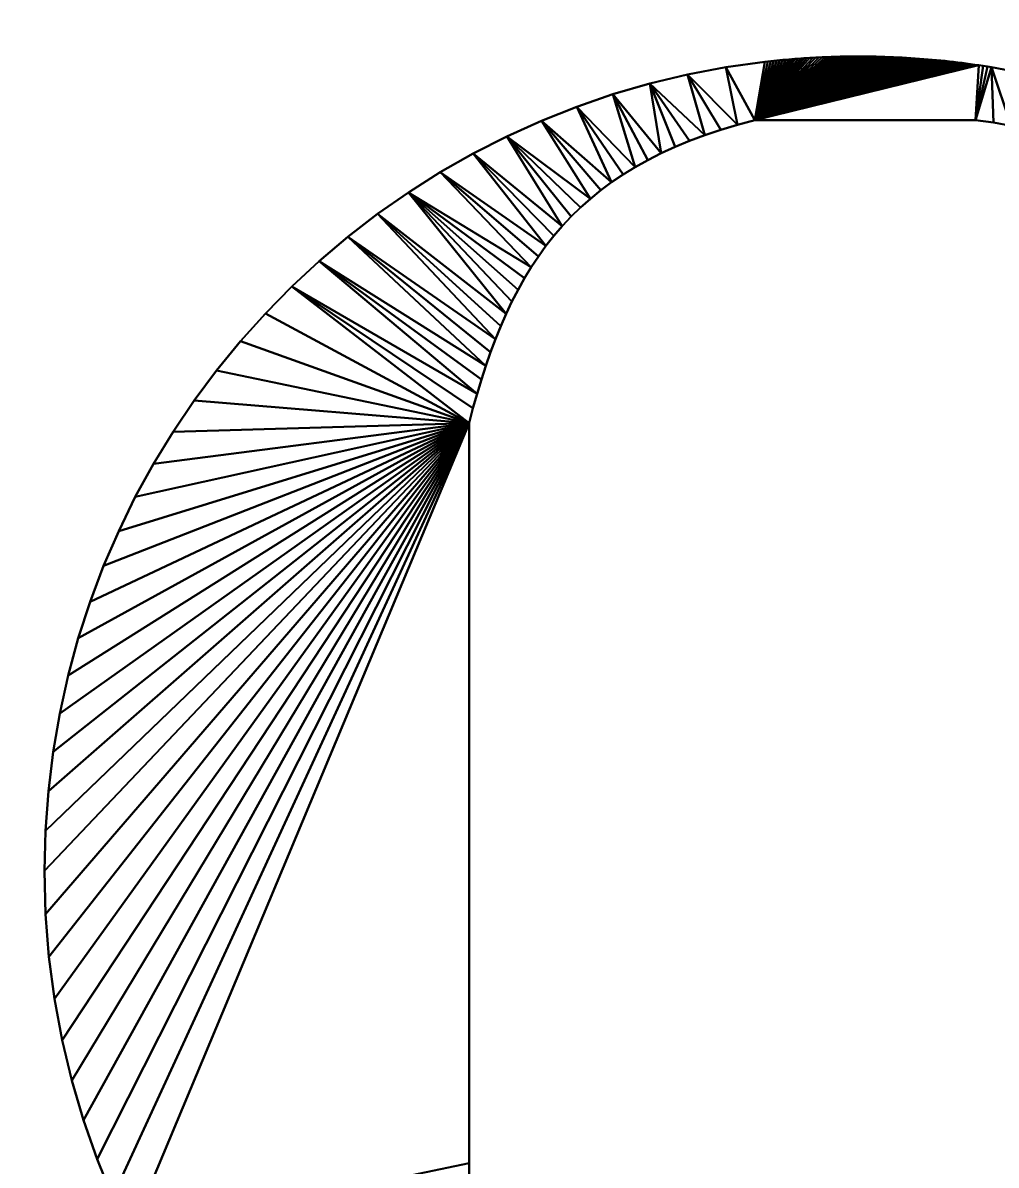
# Model space of a CAD drawing. Header units: millimetres. Extents: x 68727 to 319899, y -4876 to 265722.
# Drawn here: x 273257.9 to 273500.3, y 76527.2 to 76811.6 of the extents above; entities that cross this region are included whole.
import ezdxf

# ---------------------------------------------------------------- set-up
doc = ezdxf.new("R2010")
doc.units = ezdxf.units.MM
doc.layers.add('DIMENTIONS', color=7, linetype='Continuous', lineweight=25)
doc.layers.add('wall', color=5, linetype='Continuous', lineweight=30)
doc.styles.get("Standard").update_dxf_attribs({"font": 'arial.ttf'})
doc.dimstyles.new('SC-25', dxfattribs={"dimtxt": 75, "dimasz": 0.4, "dimexe": 1, "dimexo": 100, "dimgap": 25, "dimtad": 1, "dimdec": 0, "dimzin": 0, "dimdsep": 46, "dimtxsty": 'Standard', "dimblk1": 'A1', "dimblk2": 'A1', "dimsah": 1, "dimcen": 0.09, "dimdle": 3, "dimclrd": 1, "dimclre": 1, "dimclrt": 1, "dimadec": 0, "dimazin": 0, "dimtfac": 1, "dimtdec": 0, "dimtofl": 0, "dimtmove": 0, "dimatfit": 2, "dimldrblk": 'A1', "dimfxl": 10, "dimfxlon": 1, "dimtolj": 1, "dimtzin": 0, "dimarcsym": 0})

# ---------------------------------------------------------------- blocks, each defined once
blk = doc.blocks.new('A1')
at = {"layer": 'wall', "color": 1}
for p, q in [((-138.12, 0), (-167.27, 40.46)), ((-167.27, -40.46), (-138.12, 0))]:
    blk.add_line(p, q, dxfattribs=at)
for centre, start, end in [((53.34, 586.48), 247.99998, 264.80355), ((53.34, -586.48), 95.19645, 112.00002)]:
    blk.add_arc(centre, 588.9, start, end, dxfattribs=at)
blk = doc.blocks.new('*D926')
at = {"layer": 'Defpoints', "color": 0, "transparency": 16777216}
for p in [(271152.17, 77763.27), (271152.17, 76326.35), (274406.03, 76326.35)]:
    blk.add_point(p, dxfattribs=at)
at = {"layer": 'DIMENTIONS', "color": 1, "lineweight": -2, "transparency": 16777216}
for p, q in [((271152.17, 77753.27), (271152.17, 77764.27)), ((274406.03, 77753.27), (274406.03, 77764.27)), ((274405.63, 77763.27), (271152.57, 77763.27))]:
    blk.add_line(p, q, dxfattribs=at)
at = {"layer": 'DIMENTIONS', "color": 1, "lineweight": -2, "transparency": 16777216, "xscale": 0.4, "yscale": 0.4, "zscale": 0.4, "rotation": 180}
blk.add_blockref('A1', (271152.17, 77763.27), dxfattribs=at)
at = {"layer": 'DIMENTIONS', "color": 1, "lineweight": -2, "transparency": 16777216, "xscale": 0.4, "yscale": 0.4, "zscale": 0.4}
blk.add_blockref('A1', (274406.03, 77763.27), dxfattribs=at)
at = {"layer": 'DIMENTIONS', "color": 1, "transparency": 16777216, "insert": (272779.1, 77826.59), "char_height": 75, "attachment_point": 5}
blk.add_mtext('\\A1;3254', dxfattribs=at)
blk = doc.blocks.new('vanamo logo')
at = {"color": 33, "true_color": 0xe18f57}
mesh = blk.add_polyface(dxfattribs=at)
corners = [(-475.24, 2628.6, 0), (-474.22, 2634.06, 0), (-474.22, 2634.06, 66.58), (-475.24, 2628.6, 66.58), (-472.89, 2639.35, 0), (-472.89, 2639.35, 66.58), (-471.25, 2644.48, 0), (-471.25, 2644.48, 66.58), (-469.32, 2649.45, 0), (-469.32, 2649.45, 66.58), (-467.11, 2654.25, 0), (-467.11, 2654.25, 66.58), (-475.92, 2622.99, 0), (-475.92, 2622.99, 66.58), (-484.34, 2662.02, 0), (-487.54, 2650.87, 0), (-487.54, 2650.87, 66.58), (-490.23, 2639.52, 0), (-490.23, 2639.52, 66.58), (-492.41, 2627.98, 0), (-492.41, 2627.98, 66.58), (-492.62, 2626.68, 0), (-492.62, 2626.68, 66.58), (-492.82, 2625.37, 0), (-492.82, 2625.37, 66.58), (-493.02, 2624.06, 0), (-493.02, 2624.06, 66.58), (-493.21, 2622.75, 0), (-493.21, 2622.75, 66.58), (-493.39, 2621.44, 0), (-493.39, 2621.44, 66.58), (-493.57, 2620.12, 0), (-493.57, 2620.12, 66.58), (-493.74, 2618.81, 66.58)]
mesh.append_faces([[corners[k] for k in face] for face in [(0, 2, 3), (1, 5, 2), (4, 7, 5), (6, 9, 7), (8, 11, 9), (12, 3, 13), (15, 18, 16), (17, 20, 18), (19, 22, 20), (21, 24, 22), (23, 26, 24), (25, 28, 26), (27, 30, 28), (29, 32, 30), (31, 33, 32)]], dxfattribs={"vtx0": -1, "color": 33})
mesh.append_faces([[corners[k] for k in face] for face in [(8, 15, 10), (6, 15, 8), (4, 17, 6), (1, 17, 4), (0, 19, 1), (12, 19, 0)]], dxfattribs={"vtx0": -1, "vtx1": -1, "color": 33})
mesh.append_faces([[corners[k] for k in face] for face in [(6, 17, 15), (1, 19, 17), (12, 21, 19), (12, 23, 21), (12, 25, 23), (7, 16, 18), (2, 18, 20), (13, 20, 22), (13, 22, 24), (13, 24, 26)]], dxfattribs={"vtx0": -1, "vtx2": -1, "color": 33})
mesh.append_faces([[corners[k] for k in face] for face in [(9, 11, 16), (7, 9, 16), (5, 7, 18), (2, 5, 18), (3, 2, 20), (13, 3, 20)]], dxfattribs={"vtx1": -1, "vtx2": -1, "color": 33})
mesh.append_faces([[corners[k] for k in face] for face in [(0, 1, 2), (1, 4, 5), (4, 6, 7), (6, 8, 9), (8, 10, 11), (12, 0, 3), (14, 15, 16), (15, 17, 18), (17, 19, 20), (19, 21, 22), (21, 23, 24), (23, 25, 26), (25, 27, 28), (27, 29, 30), (29, 31, 32)]], dxfattribs={"vtx2": -1, "color": 33})
mesh = blk.add_polyface(dxfattribs=at)
corners = [(-475.92, 2554.3, 0), (-475.92, 2622.99, 0), (-475.92, 2622.99, 66.58), (-493.57, 2620.12, 0), (-493.74, 2618.81, 0), (-493.74, 2618.81, 66.58), (-493.91, 2617.49, 0), (-493.91, 2617.49, 66.58), (-494.06, 2616.17, 0), (-494.06, 2616.17, 66.58), (-494.21, 2614.84, 0), (-494.21, 2614.84, 66.58), (-494.36, 2613.52, 0), (-494.36, 2613.52, 66.58), (-494.5, 2612.19, 0), (-494.5, 2612.19, 66.58), (-494.63, 2610.86, 0), (-494.63, 2610.86, 66.58), (-494.75, 2609.53, 0), (-494.75, 2609.53, 66.58), (-494.87, 2608.2, 0), (-494.87, 2608.2, 66.58), (-494.97, 2606.86, 0), (-494.97, 2606.86, 66.58), (-495.08, 2605.53, 0), (-495.08, 2605.53, 66.58), (-495.17, 2604.19, 0), (-495.17, 2604.19, 66.58), (-495.26, 2602.85, 0), (-495.26, 2602.85, 66.58), (-495.34, 2601.5, 0), (-495.34, 2601.5, 66.58), (-495.42, 2600.16, 0), (-495.42, 2600.16, 66.58), (-495.48, 2598.81, 0), (-495.48, 2598.81, 66.58), (-495.54, 2597.46, 0), (-495.54, 2597.46, 66.58), (-495.6, 2596.11, 0), (-495.6, 2596.11, 66.58), (-495.65, 2594.76, 0), (-495.65, 2594.76, 66.58), (-493.02, 2624.06, 0), (-493.21, 2622.75, 0), (-493.39, 2621.44, 0), (-475.92, 2554.3, 66.58), (-493.02, 2624.06, 66.58), (-493.21, 2622.75, 66.58), (-493.39, 2621.44, 66.58), (-493.57, 2620.12, 66.58)]
mesh.append_faces([[corners[k] for k in face] for face in [(4, 7, 5), (6, 9, 7), (8, 11, 9), (10, 13, 11), (12, 15, 13), (14, 17, 15), (16, 19, 17), (18, 21, 19), (20, 23, 21), (22, 25, 23), (24, 27, 25), (26, 29, 27), (28, 31, 29), (30, 33, 31), (32, 35, 33), (34, 37, 35), (36, 39, 37), (38, 41, 39)]], dxfattribs={"vtx0": -1, "color": 33})
mesh.append_faces([[corners[k] for k in face] for face in [(0, 42, 1)]], dxfattribs={"vtx0": -1, "vtx1": -1, "color": 33})
mesh.append_faces([[corners[k] for k in face] for face in [(0, 43, 42), (0, 44, 43), (0, 3, 44), (0, 4, 3), (0, 6, 4), (0, 8, 6), (45, 46, 47), (45, 47, 48), (45, 48, 49), (45, 49, 5), (45, 5, 7), (45, 7, 9)]], dxfattribs={"vtx0": -1, "vtx2": -1, "color": 33})
mesh.append_faces([[corners[k] for k in face] for face in [(45, 2, 46)]], dxfattribs={"vtx1": -1, "vtx2": -1, "color": 33})
mesh.append_faces([[corners[k] for k in face] for face in [(0, 1, 2), (3, 4, 5), (4, 6, 7), (6, 8, 9), (8, 10, 11), (10, 12, 13), (12, 14, 15), (14, 16, 17), (16, 18, 19), (18, 20, 21), (20, 22, 23), (22, 24, 25), (24, 26, 27), (26, 28, 29), (28, 30, 31), (30, 32, 33), (32, 34, 35), (34, 36, 37), (36, 38, 39), (38, 40, 41)]], dxfattribs={"vtx2": -1, "color": 33})
mesh = blk.add_polyface(dxfattribs=at)
corners = [(-475.92, 2554.3, 0), (-475.92, 2622.99, 66.58), (-475.92, 2554.3, 66.58), (-495.73, 2581.85, 0), (-495.71, 2580.9, 0), (-495.71, 2580.9, 66.58), (-495.73, 2581.85, 66.58), (-495.69, 2579.95, 0), (-495.69, 2579.95, 66.58), (-495.66, 2579, 0), (-495.66, 2579, 66.58), (-495.63, 2578.05, 0), (-495.63, 2578.05, 66.58), (-495.6, 2577.1, 0), (-495.6, 2577.1, 66.58), (-495.56, 2576.15, 0), (-495.56, 2576.15, 66.58), (-495.52, 2575.21, 0), (-495.52, 2575.21, 66.58), (-495.48, 2574.26, 0), (-495.48, 2574.26, 66.58), (-495.43, 2573.32, 0), (-495.43, 2573.32, 66.58), (-495.38, 2572.37, 0), (-495.38, 2572.37, 66.58), (-495.33, 2571.43, 0), (-495.33, 2571.43, 66.58), (-495.27, 2570.49, 66.58), (-495.65, 2594.76, 0), (-495.6, 2596.11, 0), (-495.68, 2593.41, 0), (-495.72, 2592.05, 0), (-495.74, 2590.7, 0), (-495.76, 2589.34, 0), (-495.77, 2587.98, 0), (-495.77, 2586.61, 0), (-495.77, 2585.66, 0), (-495.77, 2584.7, 0), (-495.76, 2583.75, 0), (-495.75, 2582.8, 0), (-495.6, 2596.11, 66.58), (-495.65, 2594.76, 66.58), (-495.68, 2593.41, 66.58), (-495.72, 2592.05, 66.58), (-495.74, 2590.7, 66.58), (-495.76, 2589.34, 66.58), (-495.77, 2587.98, 66.58), (-495.77, 2586.61, 66.58), (-495.77, 2585.66, 66.58), (-495.77, 2584.7, 66.58), (-495.76, 2583.75, 66.58), (-495.75, 2582.8, 66.58)]
mesh.append_faces([[corners[k] for k in face] for face in [(0, 1, 2), (3, 5, 6), (4, 8, 5), (7, 10, 8), (9, 12, 10), (11, 14, 12), (13, 16, 14), (15, 18, 16), (17, 20, 18), (19, 22, 20), (21, 24, 22), (23, 26, 24), (25, 27, 26)]], dxfattribs={"vtx0": -1, "color": 33})
mesh.append_faces([[corners[k] for k in face] for face in [(0, 28, 29), (0, 30, 28), (0, 31, 30), (0, 32, 31), (0, 33, 32), (0, 34, 33), (0, 35, 34), (0, 36, 35), (0, 37, 36), (0, 38, 37), (0, 39, 38), (0, 3, 39), (0, 4, 3), (0, 7, 4), (2, 40, 41), (2, 41, 42), (2, 42, 43), (2, 43, 44), (2, 44, 45), (2, 45, 46), (2, 46, 47), (2, 47, 48), (2, 48, 49), (2, 49, 50), (2, 50, 51), (2, 51, 6), (2, 6, 5), (2, 5, 8)]], dxfattribs={"vtx0": -1, "vtx2": -1, "color": 33})
mesh.append_faces([[corners[k] for k in face] for face in [(3, 4, 5), (4, 7, 8), (7, 9, 10), (9, 11, 12), (11, 13, 14), (13, 15, 16), (15, 17, 18), (17, 19, 20), (19, 21, 22), (21, 23, 24), (23, 25, 26)]], dxfattribs={"vtx2": -1, "color": 33})
mesh = blk.add_polyface(dxfattribs=at)
corners = [(-495.65, 2594.76, 0), (-495.68, 2593.41, 0), (-495.68, 2593.41, 66.58), (-495.65, 2594.76, 66.58), (-495.72, 2592.05, 0), (-495.72, 2592.05, 66.58), (-495.74, 2590.7, 0), (-495.74, 2590.7, 66.58), (-495.76, 2589.34, 0), (-495.76, 2589.34, 66.58), (-495.77, 2587.98, 0), (-495.77, 2587.98, 66.58), (-495.77, 2586.61, 0), (-495.77, 2586.61, 66.58), (-495.77, 2585.66, 0), (-495.77, 2585.66, 66.58), (-495.77, 2584.7, 0), (-495.77, 2584.7, 66.58), (-495.76, 2583.75, 0), (-495.76, 2583.75, 66.58), (-495.75, 2582.8, 0), (-495.75, 2582.8, 66.58), (-495.73, 2581.85, 0), (-495.73, 2581.85, 66.58), (-475.92, 2554.3, 0), (-494.21, 2614.84, 0), (-494.06, 2616.17, 0), (-494.36, 2613.52, 0), (-494.5, 2612.19, 0), (-494.63, 2610.86, 0), (-494.75, 2609.53, 0), (-494.87, 2608.2, 0), (-494.97, 2606.86, 0), (-495.08, 2605.53, 0), (-495.17, 2604.19, 0), (-495.26, 2602.85, 0), (-495.34, 2601.5, 0), (-495.42, 2600.16, 0), (-495.48, 2598.81, 0), (-495.54, 2597.46, 0), (-495.6, 2596.11, 0), (-475.92, 2554.3, 66.58), (-494.06, 2616.17, 66.58), (-494.21, 2614.84, 66.58), (-494.36, 2613.52, 66.58), (-494.5, 2612.19, 66.58), (-494.63, 2610.86, 66.58), (-494.75, 2609.53, 66.58), (-494.87, 2608.2, 66.58), (-494.97, 2606.86, 66.58), (-495.08, 2605.53, 66.58), (-495.17, 2604.19, 66.58), (-495.26, 2602.85, 66.58), (-495.34, 2601.5, 66.58), (-495.42, 2600.16, 66.58), (-495.48, 2598.81, 66.58), (-495.54, 2597.46, 66.58), (-495.6, 2596.11, 66.58)]
mesh.append_faces([[corners[k] for k in face] for face in [(0, 2, 3), (1, 5, 2), (4, 7, 5), (6, 9, 7), (8, 11, 9), (10, 13, 11), (12, 15, 13), (14, 17, 15), (16, 19, 17), (18, 21, 19), (20, 23, 21)]], dxfattribs={"vtx0": -1, "color": 33})
mesh.append_faces([[corners[k] for k in face] for face in [(24, 25, 26), (24, 27, 25), (24, 28, 27), (24, 29, 28), (24, 30, 29), (24, 31, 30), (24, 32, 31), (24, 33, 32), (24, 34, 33), (24, 35, 34), (24, 36, 35), (24, 37, 36), (24, 38, 37), (24, 39, 38), (24, 40, 39), (41, 42, 43), (41, 43, 44), (41, 44, 45), (41, 45, 46), (41, 46, 47), (41, 47, 48), (41, 48, 49), (41, 49, 50), (41, 50, 51), (41, 51, 52), (41, 52, 53), (41, 53, 54), (41, 54, 55), (41, 55, 56), (41, 56, 57)]], dxfattribs={"vtx0": -1, "vtx2": -1, "color": 33})
mesh.append_faces([[corners[k] for k in face] for face in [(0, 1, 2), (1, 4, 5), (4, 6, 7), (6, 8, 9), (8, 10, 11), (10, 12, 13), (12, 14, 15), (14, 16, 17), (16, 18, 19), (18, 20, 21), (20, 22, 23)]], dxfattribs={"vtx2": -1, "color": 33})
mesh = blk.add_polyface(dxfattribs=at)
corners = [(-495.33, 2571.43, 0), (-495.27, 2570.49, 0), (-495.27, 2570.49, 66.58), (-495.21, 2569.55, 0), (-495.21, 2569.55, 66.58), (-495.14, 2568.61, 0), (-495.14, 2568.61, 66.58), (-495.08, 2567.67, 0), (-495.08, 2567.67, 66.58), (-495, 2566.74, 0), (-495, 2566.74, 66.58), (-494.93, 2565.8, 0), (-494.93, 2565.8, 66.58), (-494.85, 2564.86, 0), (-494.85, 2564.86, 66.58), (-494.77, 2563.93, 0), (-494.77, 2563.93, 66.58), (-494.68, 2562.99, 0), (-494.68, 2562.99, 66.58), (-494.6, 2562.06, 0), (-494.6, 2562.06, 66.58), (-494.5, 2561.13, 66.58), (-475.92, 2554.3, 0), (-495.66, 2579, 0), (-495.69, 2579.95, 0), (-495.63, 2578.05, 0), (-495.6, 2577.1, 0), (-495.56, 2576.15, 0), (-495.52, 2575.21, 0), (-495.48, 2574.26, 0), (-495.43, 2573.32, 0), (-495.38, 2572.37, 0), (-475.92, 2554.3, 66.58), (-495.69, 2579.95, 66.58), (-495.66, 2579, 66.58), (-495.63, 2578.05, 66.58), (-495.6, 2577.1, 66.58), (-495.56, 2576.15, 66.58), (-495.52, 2575.21, 66.58), (-495.48, 2574.26, 66.58), (-495.43, 2573.32, 66.58), (-495.38, 2572.37, 66.58), (-495.33, 2571.43, 66.58)]
mesh.append_faces([[corners[k] for k in face] for face in [(1, 4, 2), (3, 6, 4), (5, 8, 6), (7, 10, 8), (9, 12, 10), (11, 14, 12), (13, 16, 14), (15, 18, 16), (17, 20, 18), (19, 21, 20)]], dxfattribs={"vtx0": -1, "color": 33})
mesh.append_faces([[corners[k] for k in face] for face in [(22, 23, 24), (22, 25, 23), (22, 26, 25), (22, 27, 26), (22, 28, 27), (22, 29, 28), (22, 30, 29), (22, 31, 30), (22, 0, 31), (22, 1, 0), (22, 3, 1), (22, 5, 3), (22, 7, 5), (22, 9, 7), (22, 11, 9), (22, 13, 11), (32, 33, 34), (32, 34, 35), (32, 35, 36), (32, 36, 37), (32, 37, 38), (32, 38, 39), (32, 39, 40), (32, 40, 41), (32, 41, 42), (32, 42, 2), (32, 2, 4), (32, 4, 6), (32, 6, 8), (32, 8, 10), (32, 10, 12), (32, 12, 14)]], dxfattribs={"vtx0": -1, "vtx2": -1, "color": 33})
mesh.append_faces([[corners[k] for k in face] for face in [(0, 1, 2), (1, 3, 4), (3, 5, 6), (5, 7, 8), (7, 9, 10), (9, 11, 12), (11, 13, 14), (13, 15, 16), (15, 17, 18), (17, 19, 20)]], dxfattribs={"vtx2": -1, "color": 33})
mesh = blk.add_polyface(dxfattribs=at)
corners = [(-467.61, 2529.44, 0), (-469.49, 2533.97, 0), (-469.49, 2533.97, 66.58), (-471.25, 2538.72, 0), (-471.25, 2538.72, 66.58), (-472.92, 2543.69, 0), (-472.92, 2543.69, 66.58), (-474.47, 2548.88, 0), (-474.47, 2548.88, 66.58), (-475.92, 2554.3, 0), (-475.92, 2554.3, 66.58), (-494.6, 2562.06, 0), (-494.5, 2561.13, 0), (-494.5, 2561.13, 66.58), (-494.41, 2560.2, 0), (-494.41, 2560.2, 66.58), (-494.31, 2559.27, 0), (-494.31, 2559.27, 66.58), (-494.21, 2558.34, 0), (-494.21, 2558.34, 66.58), (-494.11, 2557.41, 0), (-494.11, 2557.41, 66.58), (-492.41, 2545.3, 0), (-492.41, 2545.3, 66.58), (-490.16, 2533.37, 0), (-490.16, 2533.37, 66.58), (-494.77, 2563.93, 0), (-494.85, 2564.86, 0), (-494.68, 2562.99, 0), (-487.35, 2521.65, 0), (-494.85, 2564.86, 66.58), (-494.77, 2563.93, 66.58), (-494.68, 2562.99, 66.58), (-494.6, 2562.06, 66.58), (-487.35, 2521.65, 66.58)]
mesh.append_faces([[corners[k] for k in face] for face in [(1, 4, 2), (3, 6, 4), (5, 8, 6), (7, 10, 8), (12, 15, 13), (14, 17, 15), (16, 19, 17), (18, 21, 19), (20, 23, 21), (22, 25, 23)]], dxfattribs={"vtx0": -1, "color": 33})
mesh.append_faces([[corners[k] for k in face] for face in [(7, 22, 9), (5, 24, 7), (3, 24, 5), (1, 29, 3)]], dxfattribs={"vtx0": -1, "vtx1": -1, "color": 33})
mesh.append_faces([[corners[k] for k in face] for face in [(9, 26, 27), (9, 28, 26), (9, 11, 28), (9, 12, 11), (9, 14, 12), (9, 16, 14), (9, 18, 16), (9, 20, 18), (9, 22, 20), (7, 24, 22), (3, 29, 24), (10, 30, 31), (10, 31, 32), (10, 32, 33), (10, 33, 13), (10, 13, 15), (10, 15, 17), (10, 17, 19), (10, 19, 21), (10, 21, 23), (8, 23, 25), (4, 25, 34)]], dxfattribs={"vtx0": -1, "vtx2": -1, "color": 33})
mesh.append_faces([[corners[k] for k in face] for face in [(8, 10, 23), (6, 8, 25), (4, 6, 25), (2, 4, 34)]], dxfattribs={"vtx1": -1, "vtx2": -1, "color": 33})
mesh.append_faces([[corners[k] for k in face] for face in [(0, 1, 2), (1, 3, 4), (3, 5, 6), (5, 7, 8), (7, 9, 10), (11, 12, 13), (12, 14, 15), (14, 16, 17), (16, 18, 19), (18, 20, 21), (20, 22, 23), (22, 24, 25)]], dxfattribs={"vtx2": -1, "color": 33})
mesh = blk.add_polyface(dxfattribs=at)
corners = [(-454.12, 2506.33, 0), (-456.63, 2509.72, 0), (-456.63, 2509.72, 66.58), (-459.04, 2513.29, 0), (-459.04, 2513.29, 66.58), (-461.34, 2517.04, 0), (-461.34, 2517.04, 66.58), (-463.54, 2520.98, 0), (-463.54, 2520.98, 66.58), (-465.63, 2525.11, 0), (-465.63, 2525.11, 66.58), (-467.61, 2529.44, 0), (-467.61, 2529.44, 66.58), (-469.49, 2533.97, 66.58), (-490.16, 2533.37, 0), (-487.35, 2521.65, 0), (-487.35, 2521.65, 66.58), (-490.16, 2533.37, 66.58), (-484.01, 2510.14, 0), (-484.01, 2510.14, 66.58), (-480.14, 2498.87, 0), (-480.14, 2498.87, 66.58), (-475.76, 2487.84, 0), (-475.76, 2487.84, 66.58), (-470.89, 2477.07, 0), (-470.89, 2477.07, 66.58), (-465.54, 2466.58, 0), (-465.54, 2466.58, 66.58), (-469.49, 2533.97, 0), (-451.5, 2503.1, 0), (-448.77, 2500.04, 0), (-443, 2494.37, 0), (-454.12, 2506.33, 66.58), (-451.5, 2503.1, 66.58), (-448.77, 2500.04, 66.58), (-443, 2494.37, 66.58)]
mesh.append_faces([[corners[k] for k in face] for face in [(1, 4, 2), (3, 6, 4), (5, 8, 6), (7, 10, 8), (9, 12, 10), (11, 13, 12), (14, 16, 17), (15, 19, 16), (18, 21, 19), (20, 23, 21), (22, 25, 23), (24, 27, 25)]], dxfattribs={"vtx0": -1, "color": 33})
mesh.append_faces([[corners[k] for k in face] for face in [(11, 15, 28), (9, 15, 11), (7, 18, 9), (5, 18, 7), (3, 20, 5), (1, 20, 3), (0, 22, 1), (29, 22, 0), (30, 24, 29)]], dxfattribs={"vtx0": -1, "vtx1": -1, "color": 33})
mesh.append_faces([[corners[k] for k in face] for face in [(9, 18, 15), (5, 20, 18), (1, 22, 20), (29, 24, 22), (31, 26, 24), (10, 16, 19), (6, 19, 21), (2, 21, 23), (33, 23, 25), (35, 25, 27)]], dxfattribs={"vtx0": -1, "vtx2": -1, "color": 33})
mesh.append_faces([[corners[k] for k in face] for face in [(12, 13, 16), (10, 12, 16), (8, 10, 19), (6, 8, 19), (4, 6, 21), (2, 4, 21), (32, 2, 23), (33, 32, 23), (34, 33, 25)]], dxfattribs={"vtx1": -1, "vtx2": -1, "color": 33})
mesh.append_faces([[corners[k] for k in face] for face in [(0, 1, 2), (1, 3, 4), (3, 5, 6), (5, 7, 8), (7, 9, 10), (9, 11, 12), (14, 15, 16), (15, 18, 19), (18, 20, 21), (20, 22, 23), (22, 24, 25), (24, 26, 27)]], dxfattribs={"vtx2": -1, "color": 33})
mesh = blk.add_polyface(dxfattribs=at)
corners = [(-395.24, 2469.18, 0), (-399.54, 2470.57, 0), (-399.54, 2470.57, 66.58), (-403.74, 2472.04, 0), (-403.74, 2472.04, 66.58), (-407.84, 2473.57, 0), (-407.84, 2473.57, 66.58), (-411.83, 2475.19, 0), (-411.83, 2475.19, 66.58), (-415.71, 2476.89, 0), (-415.71, 2476.89, 66.58), (-419.49, 2478.69, 0), (-419.49, 2478.69, 66.58), (-423.16, 2480.58, 0), (-423.16, 2480.58, 66.58), (-426.73, 2482.58, 0), (-426.73, 2482.58, 66.58), (-430.2, 2484.69, 0), (-430.2, 2484.69, 66.58), (-433.56, 2486.91, 0), (-433.56, 2486.91, 66.58), (-436.81, 2489.27, 0), (-436.81, 2489.27, 66.58), (-439.96, 2491.75, 0), (-439.96, 2491.75, 66.58), (-443, 2494.37, 0), (-443, 2494.37, 66.58), (-445.94, 2497.13, 0), (-445.94, 2497.13, 66.58), (-448.77, 2500.04, 0), (-448.77, 2500.04, 66.58), (-451.5, 2503.1, 0), (-451.5, 2503.1, 66.58), (-454.12, 2506.33, 0), (-454.12, 2506.33, 66.58), (-456.63, 2509.72, 66.58), (-470.89, 2477.07, 0), (-465.54, 2466.58, 0), (-459.73, 2456.37, 0), (-453.46, 2446.46, 0), (-470.89, 2477.07, 66.58), (-465.54, 2466.58, 66.58), (-459.73, 2456.37, 66.58), (-453.46, 2446.46, 66.58)]
mesh.append_faces([[corners[k] for k in face] for face in [(1, 4, 2), (3, 6, 4), (5, 8, 6), (7, 10, 8), (9, 12, 10), (11, 14, 12), (13, 16, 14), (15, 18, 16), (17, 20, 18), (19, 22, 20), (21, 24, 22), (23, 26, 24), (25, 28, 26), (27, 30, 28), (29, 32, 30), (31, 34, 32), (33, 35, 34)]], dxfattribs={"vtx0": -1, "color": 33})
mesh.append_faces([[corners[k] for k in face] for face in [(27, 36, 29), (25, 36, 27), (23, 37, 25), (21, 37, 23), (19, 38, 21), (17, 38, 19), (15, 39, 17), (13, 39, 15)]], dxfattribs={"vtx0": -1, "vtx1": -1, "color": 33})
mesh.append_faces([[corners[k] for k in face] for face in [(21, 38, 37), (22, 41, 42)]], dxfattribs={"vtx0": -1, "vtx2": -1, "color": 33})
mesh.append_faces([[corners[k] for k in face] for face in [(28, 30, 40), (26, 28, 40), (24, 26, 41), (22, 24, 41), (20, 22, 42), (18, 20, 42), (16, 18, 43), (14, 16, 43)]], dxfattribs={"vtx1": -1, "vtx2": -1, "color": 33})
mesh.append_faces([[corners[k] for k in face] for face in [(0, 1, 2), (1, 3, 4), (3, 5, 6), (5, 7, 8), (7, 9, 10), (9, 11, 12), (11, 13, 14), (13, 15, 16), (15, 17, 18), (17, 19, 20), (19, 21, 22), (21, 23, 24), (23, 25, 26), (25, 27, 28), (27, 29, 30), (29, 31, 32), (31, 33, 34)]], dxfattribs={"vtx2": -1, "color": 33})
mesh = blk.add_polyface(dxfattribs=at)
corners = [(-465.54, 2466.58, 0), (-459.73, 2456.37, 0), (-459.73, 2456.37, 66.58), (-465.54, 2466.58, 66.58), (-453.46, 2446.46, 0), (-453.46, 2446.46, 66.58), (-446.75, 2436.87, 0), (-446.75, 2436.87, 66.58), (-439.62, 2427.61, 0), (-439.62, 2427.61, 66.58), (-432.08, 2418.7, 0), (-432.08, 2418.7, 66.58), (-424.14, 2410.14, 0), (-424.14, 2410.14, 66.58), (-415.82, 2401.96, 0), (-415.82, 2401.96, 66.58), (-407.13, 2394.16, 0), (-407.13, 2394.16, 66.58), (-398.1, 2386.76, 0), (-398.1, 2386.76, 66.58), (-430.2, 2484.69, 0), (-381.71, 2465.33, 0), (-386.33, 2466.56, 0), (-390.84, 2467.84, 0), (-395.24, 2469.18, 0), (-399.54, 2470.57, 0), (-403.74, 2472.04, 0), (-407.84, 2473.57, 0), (-411.83, 2475.19, 0), (-415.71, 2476.89, 0), (-419.49, 2478.69, 0), (-423.16, 2480.58, 0), (-430.2, 2484.69, 66.58), (-381.71, 2465.33, 66.58), (-386.33, 2466.56, 66.58), (-390.84, 2467.84, 66.58), (-395.24, 2469.18, 66.58), (-399.54, 2470.57, 66.58), (-403.74, 2472.04, 66.58), (-407.84, 2473.57, 66.58), (-411.83, 2475.19, 66.58), (-415.71, 2476.89, 66.58), (-419.49, 2478.69, 66.58), (-423.16, 2480.58, 66.58)]
mesh.append_faces([[corners[k] for k in face] for face in [(0, 2, 3), (1, 5, 2), (4, 7, 5), (6, 9, 7), (8, 11, 9), (10, 13, 11), (12, 15, 13), (14, 17, 15), (16, 19, 17)]], dxfattribs={"vtx0": -1, "color": 33})
mesh.append_faces([[corners[k] for k in face] for face in [(14, 21, 16), (12, 21, 14), (10, 23, 12), (8, 25, 10), (6, 27, 8), (4, 29, 6), (43, 5, 42)]], dxfattribs={"vtx0": -1, "vtx1": -1, "color": 33})
mesh.append_faces([[corners[k] for k in face] for face in [(20, 4, 1), (12, 22, 21), (12, 23, 22), (10, 24, 23), (10, 25, 24), (8, 26, 25), (8, 27, 26), (6, 28, 27), (6, 29, 28), (4, 30, 29), (32, 2, 5), (13, 33, 34), (13, 34, 35), (11, 35, 36), (11, 36, 37), (9, 37, 38), (9, 38, 39), (7, 39, 40), (7, 40, 41), (5, 41, 42)]], dxfattribs={"vtx0": -1, "vtx2": -1, "color": 33})
mesh.append_faces([[corners[k] for k in face] for face in [(31, 30, 4), (15, 17, 33), (13, 15, 33), (11, 13, 35), (9, 11, 37), (7, 9, 39), (5, 7, 41)]], dxfattribs={"vtx1": -1, "vtx2": -1, "color": 33})
mesh.append_faces([[corners[k] for k in face] for face in [(0, 1, 2), (1, 4, 5), (4, 6, 7), (6, 8, 9), (8, 10, 11), (10, 12, 13), (12, 14, 15), (14, 16, 17), (16, 18, 19)]], dxfattribs={"vtx2": -1, "color": 33})
mesh = blk.add_polyface(dxfattribs=at)
corners = [(-151.43, 2465.33, 0), (-381.71, 2465.33, 0), (-381.71, 2465.33, 66.58), (-386.33, 2466.56, 0), (-386.33, 2466.56, 66.58), (-390.84, 2467.84, 0), (-390.84, 2467.84, 66.58), (-395.24, 2469.18, 0), (-395.24, 2469.18, 66.58), (-399.54, 2470.57, 66.58), (-398.1, 2386.76, 0), (-388.72, 2379.78, 0), (-388.72, 2379.78, 66.58), (-398.1, 2386.76, 66.58), (-379.01, 2373.23, 0), (-379.01, 2373.23, 66.58), (-369, 2367.12, 0), (-369, 2367.12, 66.58), (-358.69, 2361.46, 0), (-358.69, 2361.46, 66.58), (-348.09, 2356.28, 0), (-348.09, 2356.28, 66.58), (-337.23, 2351.59, 0), (-337.23, 2351.59, 66.58), (-326.11, 2347.39, 0), (-326.11, 2347.39, 66.58), (-314.75, 2343.71, 0), (-314.75, 2343.71, 66.58), (-303.17, 2340.55, 0), (-303.17, 2340.55, 66.58), (-279.38, 2335.88, 0), (-267.2, 2334.39, 0), (-291.37, 2337.94, 0), (-407.13, 2394.16, 0), (-279.38, 2335.88, 66.58), (-267.2, 2334.39, 66.58), (-291.37, 2337.94, 66.58), (-407.13, 2394.16, 66.58)]
mesh.append_faces([[corners[k] for k in face] for face in [(1, 4, 2), (3, 6, 4), (5, 8, 6), (7, 9, 8), (10, 12, 13), (11, 15, 12), (14, 17, 15), (16, 19, 17), (18, 21, 19), (20, 23, 21), (22, 25, 23), (24, 27, 25), (26, 29, 27)]], dxfattribs={"vtx0": -1, "color": 33})
mesh.append_faces([[corners[k] for k in face] for face in [(30, 1, 31), (32, 1, 30), (28, 1, 32), (26, 1, 28), (24, 1, 26), (22, 1, 24), (20, 1, 22), (18, 1, 20), (16, 1, 18), (14, 1, 16), (11, 1, 14), (10, 1, 11), (33, 1, 10)]], dxfattribs={"vtx0": -1, "vtx1": -1, "color": 33})
mesh.append_faces([[corners[k] for k in face] for face in [(34, 35, 2), (36, 34, 2), (29, 36, 2), (27, 29, 2), (25, 27, 2), (23, 25, 2), (21, 23, 2), (19, 21, 2), (17, 19, 2), (15, 17, 2), (12, 15, 2), (13, 12, 2), (37, 13, 2)]], dxfattribs={"vtx1": -1, "vtx2": -1, "color": 33})
mesh.append_faces([[corners[k] for k in face] for face in [(0, 1, 2), (1, 3, 4), (3, 5, 6), (5, 7, 8), (10, 11, 12), (11, 14, 15), (14, 16, 17), (16, 18, 19), (18, 20, 21), (20, 22, 23), (22, 24, 25), (24, 26, 27), (26, 28, 29)]], dxfattribs={"vtx2": -1, "color": 33})
mesh = blk.add_polyface(dxfattribs=at)
corners = [(-131.36, 2466.64, 0), (-137.94, 2465.93, 0), (-137.94, 2465.93, 66.58), (-131.36, 2466.64, 66.58), (-144.63, 2465.5, 0), (-144.63, 2465.5, 66.58), (-151.43, 2465.33, 0), (-151.43, 2465.33, 66.58), (-381.71, 2465.33, 66.58), (-303.17, 2340.55, 0), (-291.37, 2337.94, 0), (-291.37, 2337.94, 66.58), (-303.17, 2340.55, 66.58), (-279.38, 2335.88, 0), (-279.38, 2335.88, 66.58), (-202.57, 2336.3, 0), (-189.72, 2338.67, 0), (-189.72, 2338.67, 66.58), (-202.57, 2336.3, 66.58), (-177.1, 2341.69, 0), (-177.1, 2341.69, 66.58), (-164.74, 2345.32, 0), (-164.74, 2345.32, 66.58), (-152.64, 2349.56, 0), (-152.64, 2349.56, 66.58), (-140.83, 2354.38, 0), (-140.83, 2354.38, 66.58), (-129.33, 2359.77, 0), (-129.33, 2359.77, 66.58), (-118.15, 2365.72, 0), (-381.71, 2465.33, 0), (-215.63, 2334.58, 0), (-228.9, 2333.54, 0), (-242.35, 2333.19, 0), (-254.85, 2333.49, 0), (-267.2, 2334.39, 0), (-118.15, 2365.72, 66.58), (-215.63, 2334.58, 66.58), (-228.9, 2333.54, 66.58), (-242.35, 2333.19, 66.58), (-254.85, 2333.49, 66.58), (-267.2, 2334.39, 66.58)]
mesh.append_faces([[corners[k] for k in face] for face in [(0, 2, 3), (1, 5, 2), (4, 7, 5), (6, 8, 7), (9, 11, 12), (10, 14, 11), (15, 17, 18), (16, 20, 17), (19, 22, 20), (21, 24, 22), (23, 26, 24), (25, 28, 26)]], dxfattribs={"vtx0": -1, "color": 33})
mesh.append_faces([[corners[k] for k in face] for face in [(27, 4, 29), (25, 30, 27), (23, 30, 25), (21, 30, 23), (19, 30, 21), (16, 30, 19), (15, 30, 16), (31, 30, 15), (32, 30, 31), (33, 30, 32), (34, 30, 33), (35, 30, 34)]], dxfattribs={"vtx0": -1, "vtx1": -1, "color": 33})
mesh.append_faces([[corners[k] for k in face] for face in [(29, 4, 1), (27, 6, 4), (27, 30, 6), (36, 2, 5), (28, 5, 7), (28, 7, 8)]], dxfattribs={"vtx0": -1, "vtx2": -1, "color": 33})
mesh.append_faces([[corners[k] for k in face] for face in [(26, 28, 8), (24, 26, 8), (22, 24, 8), (20, 22, 8), (17, 20, 8), (18, 17, 8), (37, 18, 8), (38, 37, 8), (39, 38, 8), (40, 39, 8), (41, 40, 8)]], dxfattribs={"vtx1": -1, "vtx2": -1, "color": 33})
mesh.append_faces([[corners[k] for k in face] for face in [(0, 1, 2), (1, 4, 5), (4, 6, 7), (9, 10, 11), (10, 13, 14), (15, 16, 17), (16, 19, 20), (19, 21, 22), (21, 23, 24), (23, 25, 26), (25, 27, 28)]], dxfattribs={"vtx2": -1, "color": 33})
mesh = blk.add_polyface(dxfattribs=at)
corners = [(-400.96, 1781.94, 0), (7.98, 1970.68, 0), (7.98, 1970.68, 66.58), (7.05, 1994.73, 0), (-449.07, 2165.2, 0), (-449.07, 2165.2, 66.58), (7.05, 1994.73, 66.58), (-55.71, 2165.2, 0), (-55.71, 2165.2, 66.58), (-43.68, 2161.96, 66.58), (-50.85, 2262.81, 0), (-457.37, 2262.81, 0), (-457.37, 2262.81, 66.58), (-50.85, 2262.81, 66.58), (-477, 2287.02, 0), (-477, 2287.02, 66.58), (-477, 2315.15, 0), (-477, 2315.15, 66.58), (-493.35, 2315.15, 0), (-493.35, 2315.15, 66.58), (-493.35, 2165.99, 0), (-493.35, 2165.99, 66.58), (-132.63, 2025.87, 0), (-132.63, 2025.87, 66.58), (-493.04, 1849.32, 0), (-493.04, 1849.32, 66.58), (-279.38, 2335.88, 0), (-267.2, 2334.39, 0), (-267.2, 2334.39, 66.58), (-279.38, 2335.88, 66.58), (-254.85, 2333.49, 0), (-254.85, 2333.49, 66.58), (-242.35, 2333.19, 0), (-242.35, 2333.19, 66.58), (-228.9, 2333.54, 0), (-228.9, 2333.54, 66.58), (-215.63, 2334.58, 0), (-215.63, 2334.58, 66.58), (-202.57, 2336.3, 0), (-202.57, 2336.3, 66.58), (-43.68, 2161.96, 0), (-400.96, 1781.94, 66.58)]
mesh.append_faces([[corners[k] for k in face] for face in [(3, 5, 6), (4, 8, 5), (7, 9, 8), (10, 12, 13), (11, 15, 12), (14, 17, 15), (16, 19, 17), (18, 21, 19), (20, 23, 21), (22, 25, 23), (26, 28, 29), (27, 31, 28), (30, 33, 31), (32, 35, 33), (34, 37, 35), (36, 39, 37), (16, 20, 18)]], dxfattribs={"vtx0": -1, "color": 33})
mesh.append_faces([[corners[k] for k in face] for face in [(14, 20, 16), (11, 20, 14), (7, 10, 40), (4, 11, 7), (3, 22, 4), (0, 22, 1)]], dxfattribs={"vtx0": -1, "vtx1": -1, "color": 33})
mesh.append_faces([[corners[k] for k in face] for face in [(4, 20, 11), (5, 12, 21)]], dxfattribs={"vtx0": -1, "vtx1": -1, "vtx2": -1, "color": 33})
mesh.append_faces([[corners[k] for k in face] for face in [(7, 11, 10), (4, 22, 20), (8, 13, 12), (5, 21, 23)]], dxfattribs={"vtx0": -1, "vtx2": -1, "color": 33})
mesh.append_faces([[corners[k] for k in face] for face in [(15, 17, 21), (12, 15, 21), (8, 9, 13), (5, 8, 12), (6, 5, 23), (41, 2, 23)]], dxfattribs={"vtx1": -1, "vtx2": -1, "color": 33})
mesh.append_faces([[corners[k] for k in face] for face in [(0, 1, 2), (3, 4, 5), (4, 7, 8), (10, 11, 12), (11, 14, 15), (14, 16, 17), (16, 18, 19), (18, 20, 21), (20, 22, 23), (22, 24, 25), (26, 27, 28), (27, 30, 31), (30, 32, 33), (32, 34, 35), (34, 36, 37), (36, 38, 39), (17, 19, 21)]], dxfattribs={"vtx2": -1, "color": 33})

msp = doc.modelspace()

# ---------------------------------------------------------------- block references
at = {"xscale": 0.8001179133634603, "yscale": 0.8001179133634603, "zscale": 0.8001179133634603, "rotation": 270}
msp.add_blockref('vanamo logo', (271396.49, 76406.58), dxfattribs=at)

# ---------------------------------------------------------------- dimensions: what is measured, and where the dimension line sits
at = {"layer": 'DIMENTIONS'}
dim = msp.add_linear_dim(base=(271152.17, 77763.27), p1=(274406.03, 76326.35), p2=(271152.17, 76326.35), dimstyle='SC-25', override={"dimtmove": 1}, dxfattribs=at)
dim.commit()
dim.dimension.update_dxf_attribs({"geometry": '*D926', "text_midpoint": (272779.1, 77826.59)})

doc.saveas('drawing.dxf')
